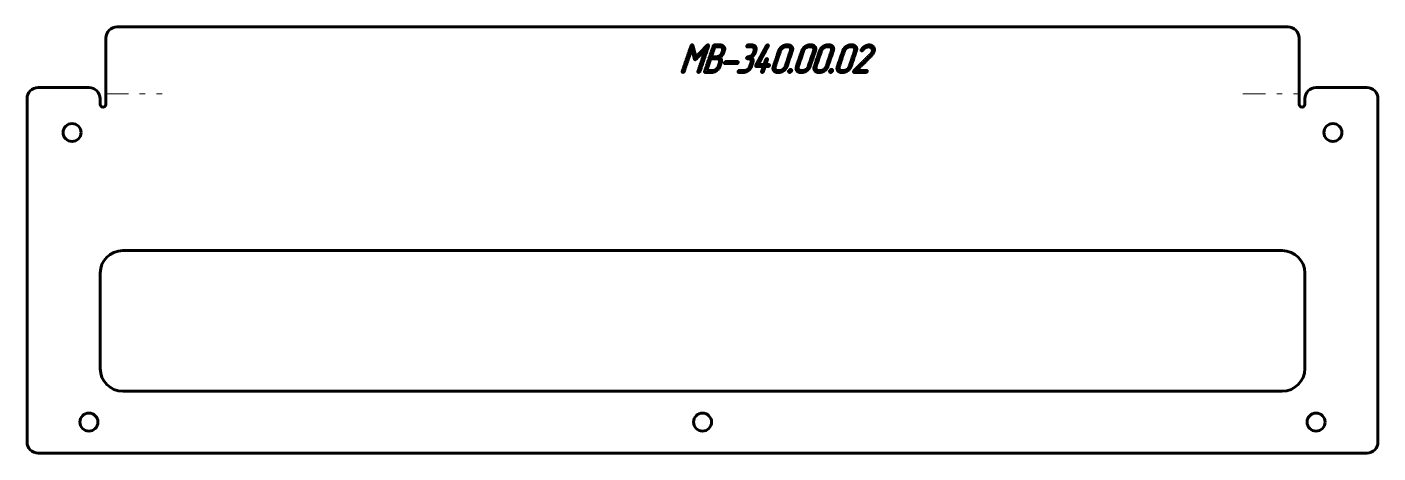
# Model space of a CAD drawing. Header units: millimetres. Extents: x -68 to 172, y 134 to 210.
import ezdxf

# ---------------------------------------------------------------- set-up
doc = ezdxf.new("R2010")
doc.units = ezdxf.units.MM
doc.linetypes.add('K5LT32768', pattern=[12, 4, -2, 1, -2, 1, -2])
doc.linetypes.add('K5LT32769', pattern=[0])
doc.layers.add('Системный слой (1)', color=7, linetype='Continuous')

msp = doc.modelspace()

# ---------------------------------------------------------------- linework, layer by layer
at = {"layer": 'Системный слой (1)', "color": 150, "linetype": 'K5LT32769', "lineweight": 60}
for p, q in [((-51.82, 209.71), (156.18, 209.71)), ((-53.82, 199.71), (-53.82, 207.71)), ((158.18, 207.71), (158.18, 199.71)), ((-53.82, 195.94), (-53.82, 199.71)), ((158.18, 199.71), (158.18, 195.94)), ((-67.82, 135.94), (-67.82, 196.94)), ((-65.82, 198.94), (-56.82, 198.94)), ((-54.82, 196.94), (-54.82, 195.94)), ((159.18, 195.94), (159.18, 196.94)), ((161.18, 198.94), (170.18, 198.94)), ((172.18, 196.94), (172.18, 135.94)), ((-50.82, 169.94), (155.18, 169.94)), ((-54.82, 148.94), (-54.82, 165.94)), ((159.18, 165.94), (159.18, 148.94)), ((155.18, 144.94), (-50.82, 144.94)), ((170.18, 133.94), (-65.82, 133.94))]:
    msp.add_line(p, q, dxfattribs=at)
at = {"layer": 'Системный слой (1)', "color": 7, "linetype": 'K5LT32768', "lineweight": 18}
for p, q in [((-53.82, 197.82), (-43.82, 197.82)), ((148.18, 197.82), (158.18, 197.82))]:
    msp.add_line(p, q, dxfattribs=at)
at = {"layer": 'Системный слой (1)', "color": 150, "linetype": 'K5LT32769', "lineweight": 60}
for centre in [(-59.82, 190.94), (164.18, 190.94), (-56.82, 139.44), (52.18, 139.44), (161.18, 139.44)]:
    msp.add_circle(centre, 1.6, dxfattribs=at)
for centre, radius, start, end in [((-51.82, 207.71), 2, 90, 180), ((156.18, 207.71), 2, 0, 90), ((-65.82, 196.94), 2, 90, 180), ((-56.82, 196.94), 2, 0, 90), ((161.18, 196.94), 2, 90, 180), ((170.18, 196.94), 2, 0, 90), ((-54.32, 195.94), 0.5, 180, 0), ((158.68, 195.94), 0.5, 180, 0), ((-50.82, 165.94), 4, 90, 180), ((155.18, 165.94), 4, 0, 90), ((-50.82, 148.94), 4, 180, 270), ((155.18, 148.94), 4, 270, 0), ((-65.82, 135.94), 2, 180, 270), ((170.18, 135.94), 2, 270, 0)]:
    msp.add_arc(centre, radius, start, end, dxfattribs=at)
for points, knots in [([(51.72, 201.81), (51.69, 201.73), (51.62, 201.68), (51.56, 201.64), (51.48, 201.64), (51.45, 201.64), (51.37, 201.68), (51.34, 201.72), (51.37, 201.81), (52.03, 203.77), (52.7, 205.72), (51.87, 204.86), (51.04, 203.99), (50.93, 203.88), (50.85, 203.88), (50.76, 203.88), (50.74, 203.99), (50.5, 204.85), (50.26, 205.72), (49.59, 203.77), (48.93, 201.81), (48.9, 201.73), (48.84, 201.68), (48.77, 201.64), (48.7, 201.64), (48.67, 201.64), (48.59, 201.68), (48.55, 201.72), (48.58, 201.81), (49.35, 204.07), (50.12, 206.34), (50.15, 206.43), (50.21, 206.49), (50.28, 206.54), (50.35, 206.54), (50.39, 206.54), (50.42, 206.52), (50.44, 206.51), (50.48, 206.43), (50.75, 205.42), (51.03, 204.41), (52, 205.42), (52.96, 206.43), (53.07, 206.54), (53.17, 206.54), (53.23, 206.54), (53.26, 206.48), (53.29, 206.43), (53.26, 206.34), (52.49, 204.07), (51.72, 201.81)], [0, 0, 0, 0.005598, 0.005598, 0.010627, 0.010627, 0.014588, 0.014588, 0.019317, 0.019317, 0.159575, 0.159575, 0.241146, 0.241146, 0.248765, 0.248765, 0.254469, 0.254469, 0.315506, 0.315506, 0.455638, 0.455638, 0.46124, 0.46124, 0.466271, 0.466271, 0.470232, 0.470232, 0.474957, 0.474957, 0.637264, 0.637264, 0.643288, 0.643288, 0.648227, 0.648227, 0.651084, 0.651084, 0.654538, 0.654538, 0.725695, 0.725695, 0.820615, 0.820615, 0.828756, 0.828756, 0.832591, 0.832591, 0.837693, 0.837693, 1, 1, 1]), ([(52.66, 201.63), (52.49, 201.63), (52.55, 201.81), (53.32, 204.07), (54.09, 206.34), (54.15, 206.52), (54.32, 206.52), (54.85, 206.52), (55.37, 206.52), (55.8, 206.52), (56.01, 206.21), (56.12, 206.06), (56.13, 205.87), (56.12, 205.78), (56.12, 205.69), (56.11, 205.63), (56.1, 205.58), (56.08, 205.52), (56.06, 205.47), (56, 205.29), (55.94, 205.12), (55.86, 204.86), (55.69, 204.67), (55.53, 204.47), (55.27, 204.3), (55.48, 204.18), (55.55, 203.92), (55.62, 203.65), (55.53, 203.38), (55.41, 203.03), (55.29, 202.68), (55.15, 202.26), (54.71, 201.95), (54.28, 201.63), (53.88, 201.63), (53.27, 201.63), (52.66, 201.63)], [0, 0, 0, 0.018579, 0.018579, 0.355514, 0.355514, 0.377681, 0.377681, 0.451522, 0.451522, 0.503493, 0.503493, 0.528773, 0.528773, 0.541809, 0.541809, 0.549797, 0.549797, 0.557838, 0.557838, 0.583775, 0.583775, 0.620088, 0.620088, 0.659491, 0.659491, 0.69377, 0.69377, 0.732379, 0.732379, 0.784185, 0.784185, 0.8507, 0.8507, 0.914141, 0.914141, 1, 1, 1]), ([(60.88, 204.3), (61.08, 204.19), (61.15, 203.93), (61.23, 203.67), (61.13, 203.38), (61.01, 203.03), (60.89, 202.68), (60.74, 202.24), (60.33, 201.94), (59.92, 201.63), (59.49, 201.63), (59.05, 201.63), (58.62, 201.63), (58.54, 201.63), (58.5, 201.68), (58.48, 201.74), (58.5, 201.81), (58.51, 201.85), (58.58, 201.91), (58.65, 201.98), (58.74, 201.98), (59.17, 201.98), (59.61, 201.98), (59.9, 201.98), (60.17, 202.18), (60.44, 202.39), (60.54, 202.68), (60.66, 203.03), (60.78, 203.38), (60.88, 203.67), (60.75, 203.87), (60.62, 204.07), (60.32, 204.07), (60.23, 204.07), (60.15, 204.07), (60.06, 204.07), (60.03, 204.12), (60.01, 204.18), (60.03, 204.25), (60.04, 204.29), (60.11, 204.36), (60.18, 204.42), (60.26, 204.42), (60.56, 204.42), (60.83, 204.63), (61.1, 204.83), (61.2, 205.12), (61.26, 205.3), (61.32, 205.47), (61.41, 205.76), (61.28, 205.96), (61.15, 206.17), (60.86, 206.17), (60.51, 206.17), (60.16, 206.17), (60.08, 206.17), (60.05, 206.22), (60.02, 206.27), (60.04, 206.34), (60.06, 206.38), (60.12, 206.45), (60.19, 206.52), (60.28, 206.52), (60.63, 206.52), (60.97, 206.52), (61.41, 206.52), (61.61, 206.21), (61.81, 205.91), (61.66, 205.47), (61.61, 205.3), (61.55, 205.12), (61.53, 205.06), (61.51, 205.01), (61.5, 204.97), (61.48, 204.94), (61.46, 204.9), (61.44, 204.87), (61.4, 204.77), (61.3, 204.67), (61.14, 204.48), (60.88, 204.3)], [0, 0, 0, 0.027632, 0.027632, 0.060339, 0.060339, 0.103225, 0.103225, 0.158012, 0.158012, 0.211193, 0.211193, 0.261936, 0.261936, 0.269385, 0.269385, 0.27689, 0.27689, 0.284684, 0.284684, 0.294752, 0.294752, 0.345483, 0.345483, 0.380949, 0.380949, 0.417492, 0.417492, 0.460365, 0.460365, 0.490183, 0.490183, 0.518995, 0.518995, 0.529128, 0.529128, 0.536574, 0.536574, 0.54408, 0.54408, 0.551874, 0.551874, 0.561942, 0.561942, 0.597356, 0.597356, 0.633873, 0.633873, 0.655308, 0.655308, 0.685116, 0.685116, 0.713909, 0.713909, 0.754544, 0.754544, 0.761999, 0.761999, 0.769504, 0.769504, 0.777301, 0.777301, 0.787378, 0.787378, 0.828013, 0.828013, 0.871034, 0.871034, 0.915977, 0.915977, 0.937414, 0.937414, 0.94449, 0.94449, 0.948776, 0.948776, 0.953607, 0.953607, 0.967888, 0.967888, 1, 1, 1]), ([(63.44, 203.03), (63.7, 203.03), (63.97, 203.03), (64.03, 203.03), (64.07, 202.97), (64.1, 202.92), (64.08, 202.85), (64.06, 202.79), (63.99, 202.74), (63.93, 202.68), (63.85, 202.68), (63.58, 202.68), (63.32, 202.68), (63.17, 202.24), (63.02, 201.81), (62.99, 201.72), (62.93, 201.67), (62.87, 201.63), (62.79, 201.63), (62.76, 201.63), (62.68, 201.67), (62.64, 201.72), (62.67, 201.81), (62.82, 202.24), (62.97, 202.68), (62.36, 202.68), (61.75, 202.68), (61.67, 202.68), (61.64, 202.73), (61.61, 202.78), (61.63, 202.85), (61.64, 202.87), (61.65, 202.89), (62.59, 204.63), (63.53, 206.38), (63.57, 206.45), (63.63, 206.48), (63.69, 206.5), (63.75, 206.52), (63.82, 206.52), (63.86, 206.47), (63.89, 206.42), (63.87, 206.35), (63.86, 206.33), (63.85, 206.31), (62.97, 204.67), (62.08, 203.03), (62.59, 203.03), (63.09, 203.03), (63.24, 203.47), (63.39, 203.9), (63.41, 203.96), (63.48, 204.02), (63.55, 204.08), (63.62, 204.08), (63.68, 204.08), (63.72, 204.03), (63.76, 203.99), (63.74, 203.9), (63.59, 203.47), (63.44, 203.03)], [0, 0, 0, 0.030618, 0.030618, 0.03756, 0.03756, 0.044785, 0.044785, 0.053394, 0.053394, 0.062797, 0.062797, 0.093414, 0.093414, 0.147052, 0.147052, 0.156656, 0.156656, 0.165269, 0.165269, 0.172054, 0.172054, 0.180162, 0.180162, 0.233799, 0.233799, 0.304739, 0.304739, 0.311987, 0.311987, 0.319164, 0.319164, 0.321805, 0.321805, 0.552186, 0.552186, 0.560513, 0.560513, 0.567778, 0.567778, 0.574861, 0.574861, 0.582425, 0.582425, 0.584853, 0.584853, 0.801396, 0.801396, 0.859966, 0.859966, 0.913741, 0.913741, 0.922396, 0.922396, 0.93154, 0.93154, 0.938308, 0.938308, 0.946226, 0.946226, 1, 1, 1]), ([(67.2, 202.68), (67.05, 202.25), (66.64, 201.94), (66.23, 201.63), (65.79, 201.63), (65.62, 201.63), (65.44, 201.63), (65.04, 201.63), (64.82, 201.94), (64.6, 202.24), (64.75, 202.68), (65.23, 204.07), (65.7, 205.47), (65.84, 205.89), (66.25, 206.2), (66.66, 206.52), (67.1, 206.52), (67.28, 206.52), (67.45, 206.52), (67.88, 206.52), (68.09, 206.21), (68.29, 205.91), (68.14, 205.47), (67.67, 204.07), (67.2, 202.68)], [0, 0, 0, 0.070547, 0.070547, 0.139523, 0.139523, 0.165731, 0.165731, 0.219777, 0.219777, 0.278188, 0.278188, 0.499702, 0.499702, 0.569649, 0.569649, 0.638934, 0.638934, 0.665142, 0.665142, 0.72046, 0.72046, 0.778487, 0.778487, 1, 1, 1]), ([(71.3, 202.68), (71.15, 202.25), (70.74, 201.94), (70.33, 201.63), (69.89, 201.63), (69.72, 201.63), (69.54, 201.63), (69.14, 201.63), (68.92, 201.94), (68.7, 202.24), (68.85, 202.68), (69.33, 204.07), (69.8, 205.47), (69.94, 205.89), (70.35, 206.2), (70.76, 206.52), (71.2, 206.52), (71.38, 206.52), (71.55, 206.52), (71.98, 206.52), (72.19, 206.21), (72.39, 205.91), (72.25, 205.47), (71.77, 204.07), (71.3, 202.68)], [0, 0, 0, 0.070547, 0.070547, 0.139523, 0.139523, 0.165731, 0.165731, 0.219777, 0.219777, 0.278188, 0.278188, 0.499702, 0.499702, 0.569649, 0.569649, 0.638934, 0.638934, 0.665142, 0.665142, 0.72046, 0.72046, 0.778487, 0.778487, 1, 1, 1]), ([(74.47, 202.68), (74.33, 202.25), (73.91, 201.94), (73.5, 201.63), (73.07, 201.63), (72.89, 201.63), (72.72, 201.63), (72.32, 201.63), (72.1, 201.94), (71.88, 202.24), (72.03, 202.68), (72.5, 204.07), (72.98, 205.47), (73.12, 205.89), (73.53, 206.2), (73.94, 206.52), (74.38, 206.52), (74.55, 206.52), (74.73, 206.52), (75.16, 206.52), (75.36, 206.21), (75.57, 205.91), (75.42, 205.47), (74.95, 204.07), (74.47, 202.68)], [0, 0, 0, 0.070547, 0.070547, 0.139523, 0.139523, 0.165731, 0.165731, 0.219777, 0.219777, 0.278188, 0.278188, 0.499702, 0.499702, 0.569649, 0.569649, 0.638934, 0.638934, 0.665142, 0.665142, 0.72046, 0.72046, 0.778487, 0.778487, 1, 1, 1]), ([(78.57, 202.68), (78.43, 202.25), (78.02, 201.94), (77.6, 201.63), (77.17, 201.63), (76.99, 201.63), (76.82, 201.63), (76.42, 201.63), (76.2, 201.94), (75.98, 202.24), (76.13, 202.68), (76.6, 204.07), (77.08, 205.47), (77.22, 205.89), (77.63, 206.2), (78.04, 206.52), (78.48, 206.52), (78.65, 206.52), (78.83, 206.52), (79.26, 206.52), (79.46, 206.21), (79.67, 205.91), (79.52, 205.47), (79.05, 204.07), (78.57, 202.68)], [0, 0, 0, 0.070547, 0.070547, 0.139523, 0.139523, 0.165731, 0.165731, 0.219777, 0.219777, 0.278188, 0.278188, 0.499702, 0.499702, 0.569649, 0.569649, 0.638934, 0.638934, 0.665142, 0.665142, 0.72046, 0.72046, 0.778487, 0.778487, 1, 1, 1]), ([(81.21, 201.63), (80.16, 201.63), (79.12, 201.63), (79.06, 201.63), (79.02, 201.69), (78.99, 201.75), (79.01, 201.82), (79.03, 201.87), (79.07, 201.9), (80.52, 203.35), (81.97, 204.8), (82.03, 204.87), (82.09, 204.94), (82.13, 205), (82.18, 205.06), (82.26, 205.19), (82.31, 205.32), (82.43, 205.67), (82.23, 205.91), (82.14, 206.03), (81.99, 206.09), (81.84, 206.16), (81.67, 206.16), (81.43, 206.16), (81.17, 206.03), (80.92, 205.89), (80.68, 205.57), (80.64, 205.51), (80.6, 205.49), (80.55, 205.47), (80.49, 205.46), (80.41, 205.46), (80.38, 205.5), (80.34, 205.55), (80.36, 205.63), (80.38, 205.66), (80.4, 205.69), (80.69, 206.11), (81.07, 206.32), (81.41, 206.52), (81.77, 206.52), (82.27, 206.52), (82.55, 206.17), (82.84, 205.82), (82.67, 205.32), (82.61, 205.15), (82.5, 204.98), (82.39, 204.82), (82.19, 204.61), (80.88, 203.29), (79.57, 201.98), (80.45, 201.98), (81.33, 201.98), (81.39, 201.98), (81.43, 201.93), (81.46, 201.87), (81.44, 201.81), (81.42, 201.74), (81.36, 201.69), (81.29, 201.63), (81.21, 201.63)], [0, 0, 0, 0.10163, 0.10163, 0.107577, 0.107577, 0.114206, 0.114206, 0.119072, 0.119072, 0.318771, 0.318771, 0.32759, 0.32759, 0.335088, 0.335088, 0.349189, 0.349189, 0.379953, 0.379953, 0.394505, 0.394505, 0.410658, 0.410658, 0.43581, 0.43581, 0.468808, 0.468808, 0.474748, 0.474748, 0.480254, 0.480254, 0.486348, 0.486348, 0.492675, 0.492675, 0.496096, 0.496096, 0.541627, 0.541627, 0.577513, 0.577513, 0.62032, 0.62032, 0.664504, 0.664504, 0.682743, 0.682743, 0.706508, 0.706508, 0.887375, 0.887375, 0.973028, 0.973028, 0.978847, 0.978847, 0.984903, 0.984903, 0.992119, 0.992119, 1, 1, 1]), ([(52.96, 201.98), (53.48, 201.98), (54, 201.98), (54.29, 201.98), (54.56, 202.18), (54.84, 202.38), (54.94, 202.68), (55.06, 203.03), (55.18, 203.38), (55.27, 203.65), (55.13, 203.86), (54.99, 204.07), (54.71, 204.07), (54.19, 204.07), (53.67, 204.07), (53.31, 203.03), (52.96, 201.98)], [0, 0, 0, 0.143981, 0.143981, 0.226989, 0.226989, 0.314553, 0.314553, 0.415921, 0.415921, 0.485277, 0.485277, 0.552422, 0.552422, 0.696403, 0.696403, 1, 1, 1]), ([(53.79, 204.42), (54.22, 204.42), (54.66, 204.42), (54.94, 204.42), (55.22, 204.62), (55.49, 204.83), (55.59, 205.12), (55.65, 205.29), (55.71, 205.47), (55.81, 205.76), (55.68, 205.96), (55.55, 206.17), (55.25, 206.17), (54.82, 206.17), (54.38, 206.17), (54.08, 205.29), (53.79, 204.42)], [0, 0, 0, 0.140439, 0.140439, 0.238485, 0.238485, 0.340059, 0.340059, 0.399462, 0.399462, 0.482091, 0.482091, 0.561948, 0.561948, 0.702387, 0.702387, 1, 1, 1]), ([(66.85, 202.68), (67.32, 204.07), (67.79, 205.47), (67.89, 205.76), (67.76, 205.96), (67.62, 206.17), (67.33, 206.17), (67.16, 206.17), (66.98, 206.17), (66.69, 206.17), (66.42, 205.96), (66.15, 205.76), (66.05, 205.47), (65.57, 204.07), (65.1, 202.68), (65, 202.4), (65.14, 202.19), (65.29, 201.98), (65.56, 201.98), (65.73, 201.98), (65.91, 201.98), (66.19, 201.98), (66.47, 202.18), (66.74, 202.38), (66.85, 202.68)], [0, 0, 0, 0.266274, 0.266274, 0.312507, 0.312507, 0.3571, 0.3571, 0.388591, 0.388591, 0.443591, 0.443591, 0.500255, 0.500255, 0.766529, 0.766529, 0.812702, 0.812702, 0.856539, 0.856539, 0.88803, 0.88803, 0.942507, 0.942507, 1, 1, 1]), ([(70.95, 202.68), (71.42, 204.07), (71.9, 205.47), (71.99, 205.76), (71.86, 205.96), (71.72, 206.17), (71.43, 206.17), (71.26, 206.17), (71.08, 206.17), (70.79, 206.17), (70.52, 205.96), (70.25, 205.76), (70.15, 205.47), (69.68, 204.07), (69.2, 202.68), (69.11, 202.4), (69.25, 202.19), (69.39, 201.98), (69.66, 201.98), (69.84, 201.98), (70.01, 201.98), (70.29, 201.98), (70.57, 202.18), (70.85, 202.38), (70.95, 202.68)], [0, 0, 0, 0.266274, 0.266274, 0.312507, 0.312507, 0.3571, 0.3571, 0.388591, 0.388591, 0.443591, 0.443591, 0.500255, 0.500255, 0.766529, 0.766529, 0.812702, 0.812702, 0.856539, 0.856539, 0.88803, 0.88803, 0.942507, 0.942507, 1, 1, 1]), ([(74.12, 202.68), (74.6, 204.07), (75.07, 205.47), (75.17, 205.76), (75.03, 205.96), (74.9, 206.17), (74.61, 206.17), (74.43, 206.17), (74.26, 206.17), (73.97, 206.17), (73.7, 205.96), (73.42, 205.76), (73.32, 205.47), (72.85, 204.07), (72.38, 202.68), (72.28, 202.4), (72.42, 202.19), (72.56, 201.98), (72.84, 201.98), (73.01, 201.98), (73.18, 201.98), (73.47, 201.98), (73.74, 202.18), (74.02, 202.38), (74.12, 202.68)], [0, 0, 0, 0.266274, 0.266274, 0.312507, 0.312507, 0.3571, 0.3571, 0.388591, 0.388591, 0.443591, 0.443591, 0.500255, 0.500255, 0.766529, 0.766529, 0.812702, 0.812702, 0.856539, 0.856539, 0.88803, 0.88803, 0.942507, 0.942507, 1, 1, 1]), ([(78.22, 202.68), (78.7, 204.07), (79.17, 205.47), (79.27, 205.76), (79.13, 205.96), (79, 206.17), (78.71, 206.17), (78.53, 206.17), (78.36, 206.17), (78.07, 206.17), (77.8, 205.96), (77.52, 205.76), (77.43, 205.47), (76.95, 204.07), (76.48, 202.68), (76.38, 202.4), (76.52, 202.19), (76.66, 201.98), (76.94, 201.98), (77.11, 201.98), (77.29, 201.98), (77.57, 201.98), (77.85, 202.18), (78.12, 202.38), (78.22, 202.68)], [0, 0, 0, 0.266274, 0.266274, 0.312507, 0.312507, 0.3571, 0.3571, 0.388591, 0.388591, 0.443591, 0.443591, 0.500255, 0.500255, 0.766529, 0.766529, 0.812702, 0.812702, 0.856539, 0.856539, 0.88803, 0.88803, 0.942507, 0.942507, 1, 1, 1]), ([(58.29, 203.2), (57.24, 203.2), (56.2, 203.2), (56.12, 203.2), (56.08, 203.25), (56.06, 203.31), (56.08, 203.38), (56.09, 203.41), (56.16, 203.48), (56.23, 203.55), (56.32, 203.55), (57.36, 203.55), (58.41, 203.55), (58.47, 203.55), (58.51, 203.49), (58.54, 203.44), (58.52, 203.38), (58.5, 203.31), (58.44, 203.26), (58.37, 203.2), (58.29, 203.2)], [0, 0, 0, 0.394636, 0.394636, 0.418773, 0.418773, 0.443093, 0.443093, 0.468353, 0.468353, 0.500986, 0.500986, 0.895621, 0.895621, 0.918141, 0.918141, 0.941577, 0.941577, 0.969503, 0.969503, 1, 1, 1]), ([(67.83, 202.16), (67.93, 202.16), (67.98, 202.07), (68.04, 201.99), (68.01, 201.89), (67.98, 201.8), (67.88, 201.72), (67.78, 201.63), (67.66, 201.63), (67.54, 201.63), (67.49, 201.71), (67.45, 201.79), (67.48, 201.89), (67.5, 201.95), (67.61, 202.05), (67.71, 202.16), (67.83, 202.16)], [0, 0, 0, 0.106978, 0.106978, 0.218202, 0.218202, 0.350758, 0.350758, 0.495615, 0.495615, 0.609624, 0.609624, 0.725215, 0.725215, 0.845998, 0.845998, 1, 1, 1]), ([(75.11, 202.16), (75.21, 202.16), (75.26, 202.07), (75.32, 201.99), (75.28, 201.89), (75.25, 201.8), (75.16, 201.72), (75.06, 201.63), (74.93, 201.63), (74.81, 201.63), (74.77, 201.71), (74.72, 201.79), (74.76, 201.89), (74.78, 201.95), (74.88, 202.05), (74.98, 202.16), (75.11, 202.16)], [0, 0, 0, 0.106978, 0.106978, 0.218202, 0.218202, 0.350758, 0.350758, 0.495615, 0.495615, 0.609624, 0.609624, 0.725215, 0.725215, 0.845998, 0.845998, 1, 1, 1])]:
    msp.add_open_spline(points, degree=2, knots=knots, dxfattribs=at)

doc.saveas('drawing.dxf')
